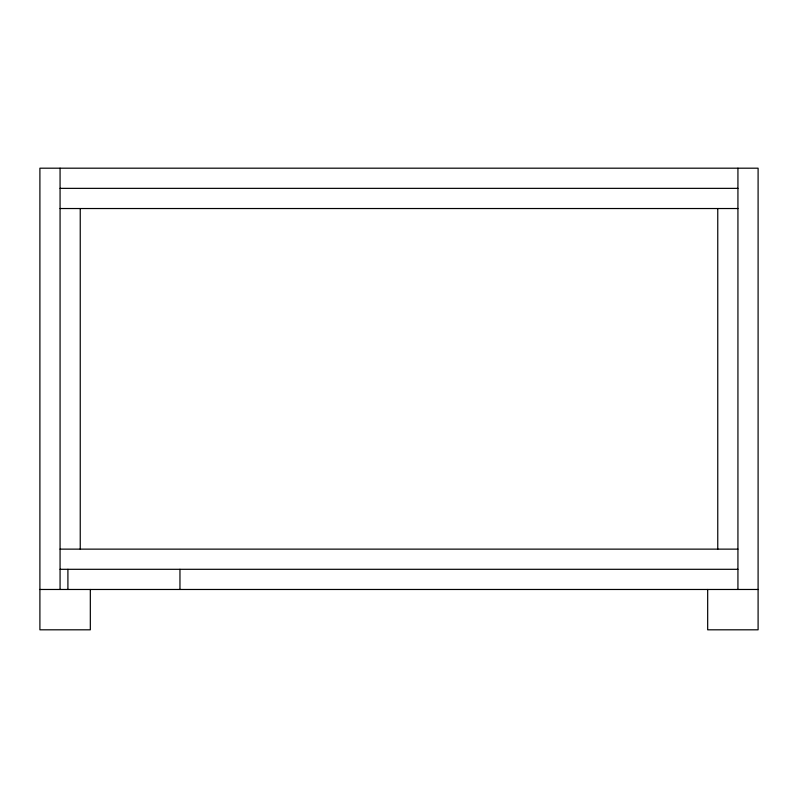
<?xml version="1.0" encoding="UTF-8"?>
<svg xmlns="http://www.w3.org/2000/svg" width="798" height="798" viewBox="0 0 798 798"><rect width="100%" height="100%" fill="white"/><g stroke="black" fill="none" stroke-linecap="round" stroke-linejoin="round"><path stroke-width="1.2" d="M60.069 188.358L737.931 188.358M60.069 208.527L737.931 208.527M60.069 549.134L737.931 549.134M60.069 569.303L737.931 569.303M39.9 589.473L758.1 589.473M737.931 168.188L737.931 589.473M717.761 208.527L717.761 549.134M707.676 589.473L707.676 629.812L758.1 629.812L758.1 168.188L39.9 168.188L39.9 629.812L90.324 629.812L90.324 589.473M179.959 569.303L179.959 589.473M80.239 208.527L80.239 549.134M67.91 569.303L67.91 589.473M60.069 168.188L60.069 589.473"/></g></svg>
